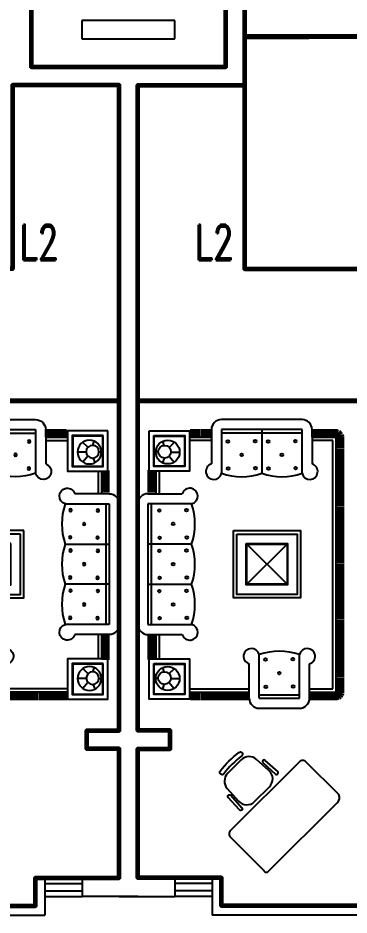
# Model space of a CAD drawing. Extents: x 951204 to 982714, y -906580 to -885526.
# Drawn here: x 965709 to 969451, y -906580 to -896431 of the extents above; entities that cross this region are included whole.
import ezdxf

# ---------------------------------------------------------------- set-up
doc = ezdxf.new("R2010")
doc.units = 0
doc.header["$LTSCALE"] = 1000
doc.header["$MEASUREMENT"] = 0
for name, color, linetype in [('2', 2, 'CONTINUOUS'), ('CTEXT', 4, 'CONTINUOUS'), ('JJ', 8, 'CONTINUOUS'), ('STAIR', 3, 'CONTINUOUS'), ('WALL', 2, 'CONTINUOUS'), ('WINDOW', 4, 'CONTINUOUS')]:
    doc.layers.add(name, color=color, linetype=linetype)
for name, color, linetype, lineweight in [('GT_客厅', 2, 'CONTINUOUS', 60), ('GT_电梯', 150, 'CONTINUOUS', 60), ('GT_过道', 30, 'CONTINUOUS', 60), ('GT_餐厅', 3, 'CONTINUOUS', 60)]:
    doc.layers.add(name, color=color, linetype=linetype, lineweight=lineweight)
doc.styles.add('_ROMAND', font='ROMAND.shx', dxfattribs={"width": 0.8})

# ---------------------------------------------------------------- blocks, each defined once
blk = doc.blocks.new('SFJ15')
at = {"layer": 'JJ', "color": 252}
for p, q in [((-3198.4, 2248.2), (-3226.3, 2330.2)), ((-3198.4, 2248.2), (-3198.4, 2334.9)), ((-3176.8, 2248.2), (-3176.8, 2334.9)), ((-3155.1, 2248.2), (-3155.1, 2334.9)), ((-3133.4, 2248.2), (-3133.4, 2334.9)), ((-3111.7, 2248.2), (-3111.7, 2334.9)), ((-3090.1, 2248.2), (-3090.1, 2334.9)), ((-3068.4, 2248.2), (-3068.4, 2334.9)), ((-3046.7, 2248.2), (-3046.7, 2334.9)), ((-3025, 2248.2), (-3025, 2334.9)), ((-3003.4, 2248.2), (-3003.4, 2334.9)), ((-2981.7, 2248.2), (-2981.7, 2334.9)), ((-2960, 2248.2), (-2960, 2334.9)), ((-2938.3, 2248.2), (-2938.3, 2334.9)), ((-2916.7, 2248.2), (-2916.7, 2334.9)), ((-2895, 2248.2), (-2895, 2334.9)), ((-2873.3, 2248.2), (-2873.3, 2334.9)), ((-2851.6, 2248.2), (-2851.6, 2334.9)), ((-2830, 2248.2), (-2830, 2334.9)), ((-2808.3, 2248.2), (-2808.3, 2334.9)), ((-2786.6, 2248.2), (-2786.6, 2334.9)), ((-2764.9, 2248.2), (-2764.9, 2334.9)), ((-2743.3, 2248.2), (-2743.3, 2334.9)), ((-2721.6, 2248.2), (-2721.6, 2334.9)), ((-2699.9, 2248.2), (-2699.9, 2334.9)), ((-2678.2, 2248.2), (-2678.2, 2334.9)), ((-2656.6, 2248.2), (-2656.6, 2334.9)), ((-2634.9, 2248.2), (-2634.9, 2334.9)), ((-2613.2, 2248.2), (-2613.2, 2334.9)), ((-2591.5, 2248.2), (-2591.5, 2334.9)), ((-2569.9, 2248.2), (-2569.9, 2334.9)), ((-2548.2, 2248.2), (-2548.2, 2334.9)), ((-2526.5, 2248.2), (-2526.5, 2334.9)), ((-2504.8, 2248.2), (-2504.8, 2334.9)), ((-2483.2, 2248.2), (-2483.2, 2334.9)), ((-2461.5, 2248.2), (-2461.5, 2334.9)), ((-2439.8, 2248.2), (-2439.8, 2334.9)), ((-2418.1, 2248.2), (-2418.1, 2334.9)), ((-2396.5, 2248.2), (-2396.5, 2334.9)), ((-2374.8, 2248.2), (-2374.8, 2334.9)), ((-2353.1, 2248.2), (-2353.1, 2334.9)), ((-2331.4, 2248.2), (-2331.4, 2334.9)), ((-2309.8, 2248.2), (-2309.8, 2334.9)), ((-2288.1, 2248.2), (-2288.1, 2334.9)), ((-2266.4, 2248.2), (-2266.4, 2334.9)), ((-2244.7, 2248.2), (-2244.7, 2334.9)), ((-2223.1, 2248.2), (-2223.1, 2334.9)), ((-2201.4, 2248.2), (-2201.4, 2334.9)), ((-2179.7, 2248.2), (-2179.7, 2334.9)), ((-2158, 2248.2), (-2158, 2334.9)), ((-2136.4, 2248.2), (-2136.4, 2334.9)), ((-2114.7, 2248.2), (-2114.7, 2334.9)), ((-2093, 2248.2), (-2093, 2334.9)), ((-2071.3, 2248.2), (-2071.3, 2334.9)), ((-2049.7, 2248.2), (-2049.7, 2334.9)), ((-2028, 2248.2), (-2028, 2334.9)), ((-2006.3, 2248.2), (-2006.3, 2334.9)), ((-1984.6, 2248.2), (-1984.6, 2334.9)), ((-1963, 2248.2), (-1963, 2334.9)), ((-1941.3, 2248.2), (-1941.3, 2334.9)), ((-1919.6, 2248.2), (-1919.6, 2334.9)), ((-1897.9, 2248.2), (-1897.9, 2334.9)), ((-1876.3, 2248.2), (-1876.3, 2334.9)), ((-1854.6, 2248.2), (-1854.6, 2334.9)), ((-1832.9, 2248.2), (-1832.9, 2334.9)), ((-1811.2, 2248.2), (-1811.2, 2334.9)), ((-1789.6, 2248.2), (-1789.6, 2334.9)), ((-1767.9, 2248.2), (-1767.9, 2334.9)), ((-1746.2, 2248.2), (-1746.2, 2334.9)), ((-1724.5, 2248.2), (-1724.5, 2334.9)), ((-1702.9, 2248.2), (-1702.9, 2334.9)), ((-1681.2, 2248.2), (-1681.2, 2334.9)), ((-1659.5, 2248.2), (-1659.5, 2334.9)), ((-1637.8, 2248.2), (-1637.8, 2334.9)), ((-1616.2, 2248.2), (-1616.2, 2334.9)), ((-1594.5, 2248.2), (-1594.5, 2334.9)), ((-1572.8, 2248.2), (-1572.8, 2334.9)), ((-1551.1, 2248.2), (-1551.1, 2334.9)), ((-1529.5, 2248.2), (-1529.5, 2334.9)), ((-1507.8, 2248.2), (-1507.8, 2334.9)), ((-1486.1, 2248.2), (-1486.1, 2334.9)), ((-1464.4, 2248.2), (-1464.4, 2334.9)), ((-1442.8, 2248.2), (-1442.8, 2334.9)), ((-1421.1, 2248.2), (-1421.1, 2334.9)), ((-1399.4, 2248.2), (-1399.4, 2334.9)), ((-1377.7, 2248.2), (-1377.7, 2334.9)), ((-1356.1, 2248.2), (-1356.1, 2334.9)), ((-1334.4, 2248.2), (-1334.4, 2334.9)), ((-1312.7, 2248.2), (-1312.7, 2334.9)), ((-1291, 2248.2), (-1291, 2334.9)), ((-1269.4, 2248.2), (-1269.4, 2334.9)), ((-1247.7, 2248.2), (-1247.7, 2334.9)), ((-1226, 2248.2), (-1226, 2334.9)), ((-1204.3, 2248.2), (-1204.3, 2334.9)), ((-1182.7, 2248.2), (-1182.7, 2334.9)), ((-1161, 2248.2), (-1161, 2334.9)), ((-1139.3, 2248.2), (-1139.3, 2334.9)), ((-1117.6, 2248.2), (-1117.6, 2334.9)), ((-1096, 2248.2), (-1096, 2334.9)), ((-1074.3, 2248.2), (-1074.3, 2334.9)), ((-1052.6, 2248.2), (-1052.6, 2334.9)), ((-1030.9, 2248.2), (-1030.9, 2334.9)), ((-1009.3, 2248.2), (-1009.3, 2334.9)), ((-987.6, 2248.2), (-987.6, 2334.9)), ((-965.9, 2248.2), (-965.9, 2334.9)), ((-944.2, 2248.2), (-944.2, 2334.9)), ((-922.6, 2248.2), (-922.6, 2334.9)), ((-900.9, 2248.2), (-900.9, 2334.9)), ((-879.2, 2248.2), (-879.2, 2334.9)), ((-857.5, 2248.2), (-857.5, 2334.9)), ((-835.9, 2248.2), (-835.9, 2334.9)), ((-814.2, 2248.2), (-814.2, 2334.9)), ((-792.5, 2248.2), (-792.5, 2334.9)), ((-770.8, 2248.2), (-770.8, 2334.9)), ((-749.2, 2248.2), (-749.2, 2334.9)), ((-727.5, 2248.2), (-727.5, 2334.9)), ((-705.8, 2248.2), (-705.8, 2334.9)), ((-684.1, 2248.2), (-684.1, 2334.9)), ((-662.5, 2248.2), (-662.5, 2334.9)), ((-640.8, 2248.2), (-640.8, 2334.9)), ((-619.1, 2248.2), (-619.1, 2334.9)), ((-597.4, 2248.2), (-597.4, 2334.9)), ((-575.8, 2248.2), (-575.8, 2334.9)), ((-554.1, 2248.2), (-554.1, 2334.9)), ((-532.4, 2248.2), (-532.4, 2334.9)), ((-510.7, 2248.2), (-510.7, 2334.9)), ((-489.1, 2248.2), (-489.1, 2334.9)), ((-467.4, 2248.2), (-467.4, 2334.9)), ((-452, 2248.2), (-452, 2334.9)), ((-452, 2248.2), (-424.2, 2330.2)), ((-3198.4, 2248.2), (-3285.1, 2248.2)), ((-3198.4, 2226.5), (-3285.1, 2226.5)), ((-3198.4, 2248.2), (-3282.2, 2270.6)), ((-3198.4, 2248.2), (-3270.5, 2296.3)), ((-3198.4, 2248.2), (-3251.2, 2316.9)), ((-3198.4, 1988.4), (-3198.4, 2248.2)), ((-3198.4, 2248.2), (-3198.4, 1988.4)), ((-452, 2248.2), (-3198.4, 2248.2)), ((-452, 2248.2), (-399.2, 2316.9)), ((-452, 2248.2), (-379.9, 2296.3)), ((-452, 2248.2), (-368.3, 2270.6)), ((-452, 2248.2), (-365.3, 2248.2)), ((-452, 1961), (-452, 2248.2)), ((-452, 2226.5), (-365.3, 2226.5)), ((-3198.4, 2204.8), (-3285.1, 2204.8)), ((-3198.4, 2183.1), (-3285.1, 2183.1)), ((-3198.4, 2161.5), (-3285.1, 2161.5)), ((-3198.4, 2139.8), (-3285.1, 2139.8)), ((-3162.3, 2212), (-3162.3, 1988.4)), ((-488.2, 2212), (-3162.3, 2212)), ((-488.2, 1961), (-488.2, 2212)), ((-452, 2204.8), (-365.3, 2204.8)), ((-452, 2183.1), (-365.3, 2183.1)), ((-452, 2161.5), (-365.3, 2161.5)), ((-452, 2139.8), (-365.3, 2139.8)), ((-3198.4, 2118.1), (-3285.1, 2118.1)), ((-3198.4, 2096.4), (-3285.1, 2096.4)), ((-3198.4, 2074.8), (-3285.1, 2074.8)), ((-3198.4, 2053.1), (-3285.1, 2053.1)), ((-3198.4, 2031.4), (-3285.1, 2031.4)), ((-452, 2118.1), (-365.3, 2118.1)), ((-452, 2096.4), (-365.3, 2096.4)), ((-452, 2074.8), (-365.3, 2074.8)), ((-452, 2053.1), (-365.3, 2053.1)), ((-452, 2031.4), (-365.3, 2031.4)), ((-3198.4, 2009.7), (-3285.1, 2009.7)), ((-3198.4, 1988.1), (-3285.1, 1988.1)), ((-3280.4, 1988.4), (-2910.4, 1988.4)), ((-387.2, 1961), (-757.2, 1961)), ((-452, 2009.7), (-365.3, 2009.7)), ((-452, 1988.1), (-365.3, 1988.1)), ((-452, 1966.4), (-365.3, 1966.4)), ((-3388.7, 1880), (-3388.7, 1013)), ((-2810.7, 1880), (-3280.4, 1880)), ((-3280.4, 1880), (-3280.4, 1013)), ((-3244.2, 1880), (-3244.2, 1013)), ((-387.2, 1852.6), (-856.8, 1852.6)), ((-423.3, 1419.1), (-423.3, 1852.6)), ((-387.2, 1419.1), (-387.2, 1852.6)), ((-278.8, 1419.1), (-278.8, 1852.6)), ((-2047.7, 1284.9), (-1614.2, 1718.4)), ((-1614.2, 1284.9), (-2047.7, 1718.4)), ((-3280.4, 1446.5), (-2810.7, 1446.5)), ((-387.2, 1419.1), (-856.8, 1419.1)), ((-387.2, 1310.7), (-757.2, 1310.7)), ((-488.2, 668.2), (-488.2, 1310.7)), ((-452, 668.2), (-452, 1310.7)), ((-452, 1294.5), (-365.3, 1294.5)), ((-452, 1272.8), (-365.3, 1272.8)), ((-452, 1251.1), (-365.3, 1251.1)), ((-452, 1229.4), (-365.3, 1229.4)), ((-452, 1207.8), (-365.3, 1207.8)), ((-452, 1186.1), (-365.3, 1186.1)), ((-452, 1164.4), (-365.3, 1164.4)), ((-452, 1142.7), (-365.3, 1142.7)), ((-452, 1121.1), (-365.3, 1121.1)), ((-452, 1099.4), (-365.3, 1099.4)), ((-452, 1077.7), (-365.3, 1077.7)), ((-3280.4, 1013), (-2810.7, 1013)), ((-452, 1056), (-365.3, 1056)), ((-452, 1034.4), (-365.3, 1034.4)), ((-452, 1012.7), (-365.3, 1012.7)), ((-452, 991), (-365.3, 991)), ((-452, 969.3), (-365.3, 969.3)), ((-3198.4, 904.3), (-3285.1, 904.3)), ((-3198.4, 882.6), (-3285.1, 882.6)), ((-3280.4, 904.7), (-2910.4, 904.7)), ((-3198.4, 668.2), (-3198.4, 904.7)), ((-3198.4, 904.7), (-3198.4, 668.2)), ((-3162.3, 904.7), (-3162.3, 668.2)), ((-452, 947.7), (-365.3, 947.7)), ((-452, 926), (-365.3, 926)), ((-452, 904.3), (-365.3, 904.3)), ((-452, 882.6), (-365.3, 882.6)), ((-3198.4, 861), (-3285.1, 861)), ((-3198.4, 839.3), (-3285.1, 839.3)), ((-3198.4, 817.6), (-3285.1, 817.6)), ((-3198.4, 795.9), (-3285.1, 795.9)), ((-3198.4, 774.3), (-3285.1, 774.3)), ((-452, 861), (-365.3, 861)), ((-452, 839.3), (-365.3, 839.3)), ((-452, 817.6), (-365.3, 817.6)), ((-452, 795.9), (-365.3, 795.9)), ((-452, 774.3), (-365.3, 774.3)), ((-3198.4, 752.6), (-3285.1, 752.6)), ((-3198.4, 730.9), (-3285.1, 730.9)), ((-3198.4, 709.2), (-3285.1, 709.2)), ((-3198.4, 687.6), (-3285.1, 687.6)), ((-2481.1, 690.5), (-2481.1, 220.9)), ((-2047.6, 690.5), (-2047.6, 220.9)), ((-1614.1, 220.9), (-1614.1, 690.5)), ((-1180.6, 220.9), (-1180.6, 690.5)), ((-452, 752.6), (-365.3, 752.6)), ((-452, 730.9), (-365.3, 730.9)), ((-452, 709.2), (-365.3, 709.2)), ((-452, 687.6), (-365.3, 687.6)), ((-2589.5, 220.9), (-2589.5, 590.9)), ((-1072.3, 220.9), (-1072.3, 590.9)), ((-3091.3, 451.8), (-3145, 506.7)), ((-3038.7, 466.4), (-3037.6, 559.4)), ((-2996.3, 450.6), (-2931.4, 504.2)), ((-651.7, 450.8), (-705.4, 505.8)), ((-599.1, 465.4), (-598, 558.4)), ((-556.7, 449.7), (-491.7, 503.3)), ((-3111.2, 397.1), (-3156.2, 381.6)), ((-2974.6, 394.6), (-2924, 377)), ((-671.6, 396.1), (-716.6, 380.7)), ((-535, 393.6), (-484.4, 376.1)), ((-3040.2, 334.4), (-3040.6, 305.8)), ((-2832.7, 340.5), (-2589.5, 340.5)), ((-2832.7, 304.4), (-2832.7, 217.7)), ((-2832.7, 304.4), (-2589.5, 304.4)), ((-2811, 304.4), (-2811, 217.7)), ((-2789.4, 304.4), (-2789.4, 217.7)), ((-2767.7, 304.4), (-2767.7, 217.7)), ((-2746, 304.4), (-2746, 217.7)), ((-2724.3, 304.4), (-2724.3, 217.7)), ((-2702.7, 304.4), (-2702.7, 217.7)), ((-2681, 304.4), (-2681, 217.7)), ((-2659.3, 304.4), (-2659.3, 217.7)), ((-2637.6, 304.4), (-2637.6, 217.7)), ((-2616, 304.4), (-2616, 217.7)), ((-2594.3, 304.4), (-2594.3, 217.7)), ((-1072.3, 340.5), (-810, 340.5)), ((-1072.3, 304.4), (-810, 304.4)), ((-1070.1, 304.4), (-1070.1, 217.7)), ((-1048.4, 304.4), (-1048.4, 217.7)), ((-1026.8, 304.4), (-1026.8, 217.7)), ((-1005.1, 304.4), (-1005.1, 217.7)), ((-983.4, 304.4), (-983.4, 217.7)), ((-961.7, 304.4), (-961.7, 217.7)), ((-940.1, 304.4), (-940.1, 217.7)), ((-918.4, 304.4), (-918.4, 217.7)), ((-896.7, 304.4), (-896.7, 217.7)), ((-875, 304.4), (-875, 217.7)), ((-853.4, 304.4), (-853.4, 217.7)), ((-831.7, 304.4), (-831.7, 217.7)), ((-810, 304.4), (-810, 217.7)), ((-600.6, 333.5), (-600.9, 304.8)), ((-2481.1, 257), (-1180.6, 257)), ((-2481.1, 220.9), (-1180.6, 220.9)), ((-2481.1, 112.5), (-1180.6, 112.5))]:
    blk.add_line(p, q, dxfattribs=at)
for points in [[(-2192.2, 1140.4), (-2192.2, 1862.9), (-1469.7, 1862.9), (-1469.7, 1140.4)], [(-2156.1, 1176.5), (-2156.1, 1826.8), (-1505.8, 1826.8), (-1505.8, 1176.5)], [(-2052.7, 1279.9), (-2052.7, 1723.4), (-1609.2, 1723.4), (-1609.2, 1279.9)], [(-2047.7, 1284.9), (-2047.7, 1718.4), (-1614.2, 1718.4), (-1614.2, 1284.9)], [(-3266.2, 234.7), (-3266.2, 668.2), (-2832.7, 668.2), (-2832.7, 234.7)], [(-3216.2, 284.7), (-3216.2, 618.2), (-2882.7, 618.2), (-2882.7, 284.7)], [(-3211.2, 289.7), (-3211.2, 613.2), (-2887.7, 613.2), (-2887.7, 289.7)], [(-810, 234.7), (-810, 668.2), (-376.5, 668.2), (-376.5, 234.7)], [(-760, 284.7), (-760, 618.2), (-426.5, 618.2), (-426.5, 284.7)], [(-755, 289.7), (-755, 613.2), (-431.5, 613.2), (-431.5, 289.7)]]:
    blk.add_lwpolyline(points, close=True, dxfattribs=at)
for centre, radius in [((-3157.5, 1807.8), 14.4), ((-2864.9, 1811.4), 14.4), ((-806.2, 1780.3), 14.4), ((-513.6, 1784), 14.4), ((-3009.4, 1663.3), 14.4), ((-658.1, 1635.8), 14.4), ((-3153.9, 1515.2), 14.4), ((-2861.3, 1518.8), 14.4), ((-802.6, 1487.7), 14.4), ((-510, 1491.3), 14.4), ((-3157.5, 1374.3), 14.4), ((-2864.9, 1377.9), 14.4), ((-3009.4, 1229.8), 14.4), ((-3153.9, 1081.7), 14.4), ((-2861.3, 1085.3), 14.4), ((-2412.5, 636.3), 14.4), ((-2119.9, 639.9), 14.4), ((-1979, 636.3), 14.4), ((-1686.4, 639.9), 14.4), ((-1545.5, 636.3), 14.4), ((-1252.9, 639.9), 14.4), ((-3039, 434.2), 128.4), ((-2264.4, 491.8), 14.4), ((-1830.9, 491.8), 14.4), ((-1397.4, 491.8), 14.4), ((-599.4, 433.3), 128.4), ((-3042.8, 400.4), 68.4), ((-603.2, 399.5), 68.4), ((-2408.9, 343.7), 14.4), ((-2116.3, 347.3), 14.4), ((-1975.4, 343.7), 14.4), ((-1682.8, 347.3), 14.4), ((-1541.9, 343.7), 14.4), ((-1249.3, 347.3), 14.4)]:
    blk.add_circle(centre, radius, dxfattribs=at)
for centre, radius, start, end in [((-2829, 1963.2), 85.2, 282.40664, 162.79496), ((-3280.4, 1880), 108.4, 90, 180), ((-838.5, 1935.8), 85.2, 17.20504, 257.59336), ((-387.2, 1852.6), 108.4, 0, 90), ((-3423.8, 1663.3), 650.2, 340.52878, 19.47122), ((-243.8, 1635.8), 650.2, 160.52878, 199.47122), ((-3423.8, 1229.8), 650.2, 340.52878, 19.47122), ((-838.5, 1335.9), 85.2, 102.40664, 342.79496), ((-387.2, 1419.1), 108.4, 270, 0), ((-3280.4, 1013), 108.4, 180, 270), ((-2829, 929.9), 85.2, 197.20504, 77.59336), ((-2564.3, 672.2), 85.2, 12.40664, 252.79496), ((-2264.4, 77.4), 650.2, 70.52878, 109.47122), ((-1830.9, 77.4), 650.2, 70.52878, 109.47122), ((-1397.4, 77.4), 650.2, 70.52878, 109.47122), ((-1097.4, 672.2), 85.2, 287.20504, 167.59336), ((-2481.1, 220.9), 108.4, 180, 270), ((-1180.6, 220.9), 108.4, 270, 0)]:
    blk.add_arc(centre, radius, start, end, dxfattribs=at)
blk = doc.blocks.new('C')
at = {"layer": 'JJ'}
for points in [[(-37.1, 760.6, -1), (-75.4, 731.8, 0.070784), (-267.8, 924.2, -1), (-239, 962.6, -0.070784)], [(-633, 729.7, -1), (-656.9, 756.6), (-522.4, 876.6, -1), (-498.4, 849.7)], [(-262.4, 882.4, 0.397592), (-427.1, 887.1), (-561.7, 767.1, 0.431033), (-566.7, 592.7), (-406.9, 433, 0.431033), (-232.5, 437.9), (-112.5, 572.5, 0.397592), (-117.2, 737.2)], [(-580.1, -296.6, 0.324936), (-491.7, -314.2), (-138.1, 39.4, 0.414214), (-138.1, 110.1), (-879.7, 851.7, 0.414214), (-950.4, 851.7), (-1304, 498.1, 0.523943), (-1321.7, 445)], [(-269.9, 366.6, 1), (-243.1, 342.7), (-123.1, 477.2, 1), (-149.9, 501.2)]]:
    blk.add_lwpolyline(points, format="xyb", close=True, dxfattribs=at)

msp = doc.modelspace()

# ---------------------------------------------------------------- linework, layer by layer
at = {"layer": '2'}
for p, q in [((966854, -906160, -8593), (966854, -904701, -8593)), ((967064, -906160, -8593), (967064, -904701, -8593)), ((965909, -906160, -8593), (965909, -906475, -8593)), ((965909, -906160, -8593), (966434, -906160, -8593)), ((966014, -906160, -8593), (966014, -906580, -8593)), ((966434, -906160, -8593), (966434, -906370, -8593)), ((966854, -906160, -8593), (966434, -906160, -8593)), ((967064, -906160, -8593), (967484, -906160, -8593)), ((968009, -906160, -8593), (967484, -906160, -8593)), ((967484, -906160, -8593), (967484, -906370, -8593)), ((967904, -906160, -8593), (967904, -906580, -8593)), ((968009, -906160, -8593), (968009, -906475, -8593)), ((966014, -906223, -8593), (966434, -906223, -8593)), ((967904, -906223, -8593), (967484, -906223, -8593)), ((966014, -906307, -8593), (966434, -906307, -8593)), ((966014, -906370, -8593), (966434, -906370, -8593)), ((967064, -906370, -8593), (966434, -906370, -8593)), ((966854, -906370, -8593), (967484, -906370, -8593)), ((967904, -906307, -8593), (967484, -906307, -8593)), ((967904, -906370, -8593), (967484, -906370, -8593)), ((963489, -906475, -8593), (965909, -906475, -8593)), ((970429, -906475, -8593), (968009, -906475, -8593)), ((963584, -906580, -8593), (966014, -906580, -8593)), ((970534, -906580, -8593), (967904, -906580, -8593))]:
    msp.add_line(p, q, dxfattribs=at)
at = {"layer": 'GT_客厅', "elevation": -8593}
for points in [[(963531, -904701), (963164, -904701), (963164, -906160), (963584, -906160), (963584, -906475), (965909, -906475), (965909, -906160), (966854, -906160), (966854, -904701), (966486, -904701), (966486, -904491), (966854, -904491), (966854, -900761), (963164, -900761), (963164, -904491), (963531, -904491), (963531, -904701)], [(970386, -904701), (970754, -904701), (970754, -906160), (970334, -906160), (970334, -906475), (968009, -906475), (968009, -906160), (967064, -906160), (967064, -904701), (967431, -904701), (967431, -904491), (967064, -904491), (967064, -900761), (970754, -900761), (970754, -904491), (970386, -904491), (970386, -904701)]]:
    msp.add_lwpolyline(points, dxfattribs=at)
at = {"layer": 'GT_电梯', "elevation": -8593}
msp.add_lwpolyline([(965859, -894661), (965859, -896983), (968059, -896983), (968059, -894661), (965859, -894661)], dxfattribs=at)
at = {"layer": 'GT_过道', "elevation": -8593}
for points in [[(969723, -896641), (969723, -894557), (968269, -894557), (968269, -896647), (969723, -896641)], [(961590, -900866), (962954, -900866), (962954, -900761), (966854, -900761), (966854, -897193), (965649, -897193), (965649, -899271), (960645, -899271), (960645, -900866), (961485, -900866), (961485, -900026), (961590, -900026), (961590, -900866)], [(972328, -900866), (970964, -900866), (970964, -900761), (967064, -900761), (967064, -897193), (968269, -897193), (968269, -899271), (973273, -899271), (973273, -900866), (972433, -900866), (972433, -900026), (972328, -900026), (972328, -900866)]]:
    msp.add_lwpolyline(points, dxfattribs=at)
at = {"layer": 'GT_餐厅', "elevation": -8593}
msp.add_lwpolyline([(971724, -896641), (968269, -896641), (968269, -899271), (971724, -899271), (971724, -896641)], dxfattribs=at)
at = {"layer": 'STAIR'}
for p, q in [((967481, -896458, -8593), (966431, -896458, -8593)), ((966431, -896458, -8593), (966431, -896668, -8593)), ((967481, -896668, -8593), (967481, -896458, -8593)), ((966431, -896668, -8593), (967481, -896668, -8593))]:
    msp.add_line(p, q, dxfattribs=at)
at = {"layer": 'WALL'}
for p, q in [((968269, -897193, -8593), (968269, -894451, -8593)), ((968269, -897193, -8593), (968269, -894451, -8593)), ((965859, -896983, -8593), (965859, -894661, -8593)), ((968059, -896983, -8593), (968059, -894661, -8593)), ((965859, -896983, -8593), (968059, -896983, -8593)), ((965649, -897193, -8593), (966854, -897193, -8593)), ((966854, -904491, -8593), (966854, -897193, -8593)), ((967064, -904491, -8593), (967064, -897193, -8593)), ((967064, -897193, -8593), (968269, -897193, -8593)), ((966486, -904491, -8593), (966486, -904701, -8593)), ((966854, -904491, -8593), (966486, -904491, -8593)), ((967431, -904491, -8593), (967064, -904491, -8593)), ((967431, -904491, -8593), (967431, -904701, -8593)), ((966486, -904701, -8593), (966854, -904701, -8593)), ((967064, -904701, -8593), (967431, -904701, -8593))]:
    msp.add_line(p, q, dxfattribs=at)

# ---------------------------------------------------------------- block references
at = {"layer": 'JJ', "yscale": 1.050000000046565, "zscale": 1.050000000053842}
for p, xscale, rotation in [((966972, -904533, -8593), -1.050000000046565, 90), ((966946, -904533, -8593), 1.050000000046565, 270)]:
    msp.add_blockref('SFJ15', p, dxfattribs=dict(at, xscale=xscale, rotation=rotation))
at = {"layer": 'WINDOW', "extrusion": (0, 0, -1), "xscale": -1.050000000046565, "yscale": 1.050000000046565, "zscale": -1.050000000053842, "rotation": 270}
msp.add_blockref('C', (-969006, -904701, 8593), dxfattribs=at)

# ---------------------------------------------------------------- texts
at = {"layer": 'CTEXT', "style": '_ROMAND', "width": 0.7}
for p in [(965724, -899170, -8593), (967704, -899170, -8593)]:
    msp.add_text('L2', height=400, dxfattribs=at).set_placement(p)

doc.saveas('drawing.dxf')
